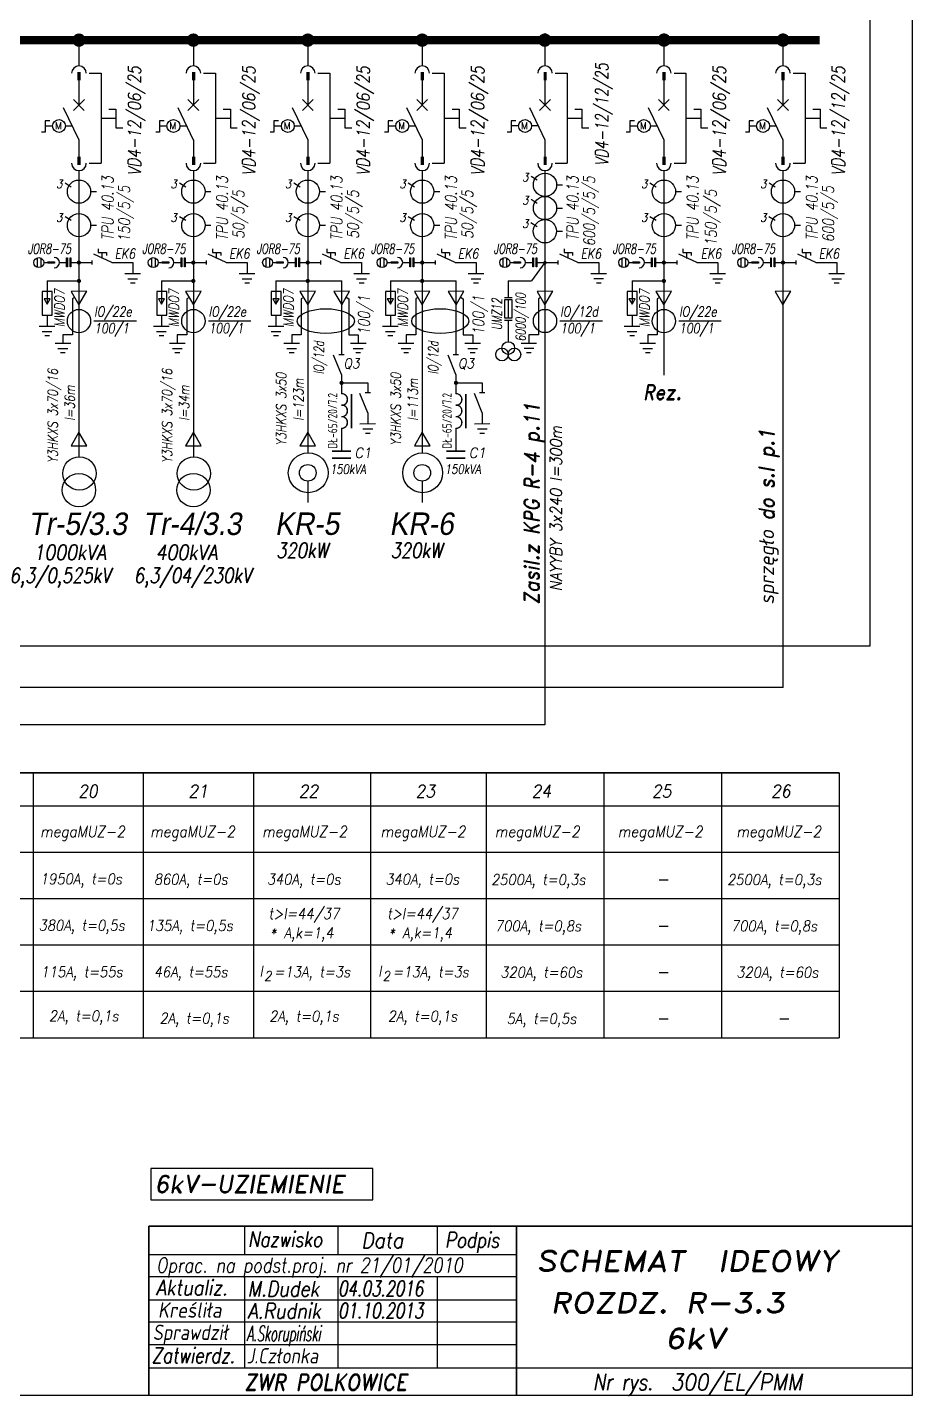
# Model space of a CAD drawing. Extents: x 0 to 420, y 0 to 295.
# Drawn here: x 300.6 to 420, y 0 to 184.6 of the extents above; entities that cross this region are included whole.
import ezdxf

# ---------------------------------------------------------------- set-up
doc = ezdxf.new("R2010")
doc.units = 0
doc.header["$MEASUREMENT"] = 0
doc.layers.get('0').update_dxf_attribs({"linetype": 'CONTINUOUS'})
doc.layers.add('LINIE', color=4, linetype='CONTINUOUS')
doc.layers.add('STYKI', color=4, linetype='CONTINUOUS')
doc.styles.add('ROMAND', font='romand', dxfattribs={"width": 0.7, "oblique": 10, "height": 3.5})
doc.styles.add('ROMANS', font='romans', dxfattribs={"width": 0.8, "oblique": 10, "height": 1.99})
doc.styles.add('styl1', font='ARIAL.TTF', dxfattribs={"oblique": 10, "height": 1.82})

msp = doc.modelspace()

# ---------------------------------------------------------------- linework, layer by layer
for p, q in [((420, 0), (420, 295)), ((304.01, 171.24), (302.99, 171.24)), ((306.65, 171.24), (305.75, 171.24)), ((319.44, 171.24), (318.42, 171.24)), ((322.08, 171.24), (321.18, 171.24)), ((334.87, 171.24), (333.85, 171.24)), ((337.52, 171.24), (336.61, 171.24)), ((350.3, 171.24), (349.28, 171.24)), ((352.95, 171.24), (352.04, 171.24)), ((366.86, 171.25), (365.84, 171.25)), ((369.5, 171.25), (368.6, 171.25)), ((382.9, 171.24), (381.88, 171.24)), ((385.54, 171.24), (384.64, 171.24)), ((398.96, 171.24), (397.94, 171.24)), ((401.6, 171.24), (400.7, 171.24)), ((0, 0), (420, 0))]:
    msp.add_line(p, q)
at = {"color": 7}
for p, q in [((414.27, 101.12), (414.27, 212.85)), ((307.57, 182.83), (307.57, 179.35)), ((323, 182.83), (323, 179.35)), ((338.43, 182.83), (338.43, 179.35)), ((353.86, 182.83), (369.24, 182.83)), ((353.86, 182.83), (353.86, 179.35)), ((370.42, 183.76), (370.42, 179.36)), ((386.45, 182.83), (386.45, 179.35)), ((402.51, 182.83), (402.51, 179.35)), ((307.57, 178.39), (307.57, 174.07)), ((308.93, 178.36), (310.55, 178.36)), ((310.55, 178.36), (310.55, 166.21)), ((323, 178.39), (323, 174.07)), ((324.36, 178.36), (325.98, 178.36)), ((325.98, 178.36), (325.98, 166.21)), ((338.43, 178.39), (338.43, 174.07)), ((339.79, 178.36), (341.41, 178.36)), ((341.41, 178.36), (341.41, 166.21)), ((353.86, 178.39), (353.86, 174.07)), ((355.22, 178.36), (356.84, 178.36)), ((356.84, 178.36), (356.84, 166.21)), ((370.42, 178.4), (370.42, 174.08)), ((371.78, 178.37), (373.4, 178.37)), ((373.4, 178.37), (373.4, 166.21)), ((386.45, 178.39), (386.45, 174.07)), ((387.82, 178.36), (389.43, 178.36)), ((389.43, 178.36), (389.43, 166.21)), ((402.51, 178.39), (402.51, 174.07)), ((403.88, 178.36), (405.49, 178.36)), ((405.49, 178.36), (405.49, 166.21)), ((308.3, 174.8), (306.83, 173.35)), ((306.84, 174.8), (308.29, 173.34)), ((311.6, 173.53), (312.56, 173.53)), ((312.56, 173.53), (312.56, 170.99)), ((323.73, 174.8), (322.27, 173.35)), ((322.27, 174.8), (323.72, 173.34)), ((327.03, 173.53), (327.99, 173.53)), ((327.99, 173.53), (327.99, 170.99)), ((339.16, 174.8), (337.7, 173.35)), ((337.7, 174.8), (339.15, 173.34)), ((342.46, 173.53), (343.42, 173.53)), ((343.42, 173.53), (343.42, 170.99)), ((354.59, 174.8), (353.13, 173.35)), ((353.13, 174.8), (354.58, 173.34)), ((357.89, 173.53), (358.85, 173.53)), ((358.85, 173.53), (358.85, 170.99)), ((371.15, 174.8), (369.68, 173.35)), ((369.69, 174.81), (371.14, 173.34)), ((374.45, 173.53), (375.41, 173.53)), ((375.41, 173.53), (375.41, 170.99)), ((387.18, 174.8), (385.72, 173.35)), ((385.73, 174.8), (387.18, 173.34)), ((390.49, 173.53), (391.45, 173.53)), ((391.45, 173.53), (391.45, 170.99)), ((403.24, 174.8), (401.78, 173.35)), ((401.79, 174.8), (403.24, 173.34)), ((406.54, 173.53), (407.51, 173.53)), ((407.51, 173.53), (407.51, 170.99)), ((303.62, 171.95), (302.99, 171.95)), ((302.99, 171.95), (302.99, 170.41)), ((310.55, 172.28), (312.56, 172.28)), ((319.05, 171.95), (318.42, 171.95)), ((318.42, 171.95), (318.42, 170.41)), ((325.98, 172.28), (327.99, 172.28)), ((334.48, 171.95), (333.85, 171.95)), ((333.85, 171.95), (333.85, 170.41)), ((341.41, 172.28), (343.42, 172.28)), ((349.91, 171.95), (349.28, 171.95)), ((349.28, 171.95), (349.28, 170.41)), ((356.84, 172.28), (358.85, 172.28)), ((366.47, 171.96), (365.84, 171.96)), ((365.84, 171.96), (365.84, 170.42)), ((373.4, 172.29), (375.41, 172.29)), ((382.51, 171.95), (381.88, 171.95)), ((381.88, 171.95), (381.88, 170.41)), ((389.43, 172.28), (391.45, 172.28)), ((398.56, 171.95), (397.94, 171.95)), ((397.94, 171.95), (397.94, 170.41)), ((405.49, 172.28), (407.51, 172.28)), ((302.99, 170.41), (302.5, 170.41)), ((312.56, 170.99), (313.49, 170.99)), ((318.42, 170.41), (317.93, 170.41)), ((327.99, 170.99), (328.92, 170.99)), ((333.85, 170.41), (333.36, 170.41)), ((343.42, 170.99), (344.35, 170.99)), ((349.28, 170.41), (348.79, 170.41)), ((358.85, 170.99), (359.78, 170.99)), ((365.84, 170.42), (365.34, 170.42)), ((375.41, 170.99), (376.33, 170.99)), ((381.88, 170.41), (381.38, 170.41)), ((391.45, 170.99), (392.37, 170.99)), ((397.94, 170.41), (397.44, 170.41)), ((407.51, 170.99), (408.43, 170.99)), ((307.57, 169.38), (307.57, 166.17)), ((323, 169.38), (323, 166.17)), ((338.43, 169.38), (338.43, 166.17)), ((353.86, 169.38), (353.86, 166.17)), ((370.42, 169.38), (370.42, 166.17)), ((386.45, 169.38), (386.45, 166.17)), ((402.51, 169.38), (402.51, 166.17)), ((308.93, 166.21), (310.55, 166.21)), ((324.36, 166.21), (325.98, 166.21)), ((339.79, 166.21), (341.41, 166.21)), ((355.22, 166.21), (356.84, 166.21)), ((371.78, 166.21), (373.4, 166.21)), ((387.82, 166.21), (389.43, 166.21)), ((403.88, 166.21), (405.49, 166.21)), ((307.57, 165.22), (307.57, 127.16)), ((323, 165.22), (323, 127.16)), ((338.43, 165.22), (338.43, 127.16)), ((353.86, 165.22), (353.86, 127.16)), ((369.38, 163.94), (368.54, 164.44)), ((370.42, 165.23), (370.42, 90.46)), ((386.45, 165.22), (386.45, 137.61)), ((402.51, 165.22), (402.51, 95.51)), ((306.53, 163.01), (305.69, 163.52)), ((321.96, 163.01), (321.12, 163.52)), ((337.39, 163.01), (336.55, 163.52)), ((352.82, 163.01), (351.98, 163.52)), ((372.02, 163.31), (372.79, 163.31)), ((385.42, 163.01), (384.58, 163.52)), ((401.48, 163.01), (400.64, 163.52)), ((309.17, 162.39), (309.94, 162.39)), ((324.6, 162.39), (325.37, 162.39)), ((340.04, 162.39), (340.8, 162.39)), ((355.47, 162.39), (356.23, 162.39)), ((369.38, 160.8), (368.54, 161.31)), ((388.06, 162.39), (388.83, 162.39)), ((404.12, 162.39), (404.89, 162.39)), ((306.53, 158.48), (305.69, 158.99)), ((321.96, 158.48), (321.12, 158.99)), ((337.39, 158.48), (336.55, 158.99)), ((352.82, 158.48), (351.98, 158.99)), ((372.02, 160.18), (372.79, 160.18)), ((385.41, 158.48), (384.57, 158.99)), ((401.47, 158.48), (400.63, 158.99)), ((309.17, 157.86), (309.94, 157.86)), ((324.6, 157.86), (325.37, 157.86)), ((340.03, 157.86), (340.8, 157.86)), ((355.46, 157.86), (356.23, 157.86)), ((369.37, 157.66), (368.53, 158.17)), ((372.01, 157.04), (372.78, 157.04)), ((388.06, 157.86), (388.83, 157.86)), ((404.12, 157.86), (404.88, 157.86)), ((301.91, 153.44), (301.91, 152.2)), ((302.42, 153.44), (302.42, 152.2)), ((311.99, 152.82), (309.57, 153.97)), ((310.14, 154.67), (310.14, 154.17)), ((310.14, 154.17), (311.26, 154.17)), ((310.69, 153.39), (310.69, 154.15)), ((311.26, 154.17), (311.26, 153.77)), ((317.34, 153.44), (317.34, 152.2)), ((317.84, 153.44), (317.84, 152.2)), ((327.42, 152.82), (325, 153.97)), ((325.57, 154.67), (325.57, 154.17)), ((325.57, 154.17), (326.69, 154.17)), ((326.12, 153.39), (326.12, 154.15)), ((326.69, 154.17), (326.69, 153.77)), ((332.76, 153.44), (332.76, 152.2)), ((333.27, 153.44), (333.27, 152.2)), ((342.86, 152.82), (340.43, 153.97)), ((341.01, 154.67), (341.01, 154.17)), ((341.01, 154.17), (342.12, 154.17)), ((341.55, 153.39), (341.55, 154.15)), ((342.12, 154.17), (342.12, 153.77)), ((348.19, 153.44), (348.19, 152.2)), ((348.7, 153.44), (348.7, 152.2)), ((358.29, 152.82), (355.86, 153.97)), ((356.44, 154.67), (356.44, 154.17)), ((356.44, 154.17), (357.55, 154.17)), ((356.98, 153.39), (356.98, 154.15)), ((357.55, 154.17), (357.55, 153.77)), ((364.75, 153.44), (364.75, 152.2)), ((365.25, 153.44), (365.25, 152.2)), ((368.76, 153.47), (368.85, 153.47)), ((368.76, 152.25), (368.76, 153.47)), ((368.85, 153.47), (368.85, 152.25)), ((369.22, 153.47), (369.3, 153.47)), ((369.22, 152.25), (369.22, 153.47)), ((369.3, 153.47), (369.3, 152.25)), ((374.84, 152.82), (372.42, 153.97)), ((372.99, 154.67), (372.99, 154.17)), ((372.99, 154.17), (374.11, 154.17)), ((373.54, 153.39), (373.54, 154.16)), ((374.11, 154.17), (374.11, 153.77)), ((380.79, 153.44), (380.79, 152.2)), ((381.29, 153.44), (381.29, 152.2)), ((390.88, 152.82), (388.46, 153.97)), ((389.03, 154.67), (389.03, 154.17)), ((389.03, 154.17), (390.15, 154.17)), ((389.57, 153.39), (389.57, 154.15)), ((390.15, 154.17), (390.15, 153.77)), ((396.85, 153.44), (396.85, 152.2)), ((397.35, 153.44), (397.35, 152.2)), ((406.94, 152.82), (404.52, 153.97)), ((405.09, 154.67), (405.09, 154.17)), ((405.09, 154.17), (406.21, 154.17)), ((405.63, 153.39), (405.63, 154.15)), ((406.21, 154.17), (406.21, 153.77)), ((302.82, 152.82), (304.27, 152.82)), ((302.82, 152.82), (303.6, 152.82)), ((304.94, 152.82), (306, 152.82)), ((306.37, 152.82), (309.3, 152.82)), ((309.3, 153.08), (309.3, 152.57)), ((311.99, 152.82), (314.82, 152.82)), ((314.82, 152.82), (314.82, 151.33)), ((318.25, 152.82), (319.7, 152.82)), ((318.25, 152.82), (319.03, 152.82)), ((320.37, 152.82), (321.43, 152.82)), ((321.8, 152.82), (324.73, 152.82)), ((324.73, 153.08), (324.73, 152.57)), ((327.42, 152.82), (330.26, 152.82)), ((330.26, 152.82), (330.26, 151.33)), ((333.68, 152.82), (335.13, 152.82)), ((333.68, 152.82), (334.46, 152.82)), ((335.8, 152.82), (336.86, 152.82)), ((337.23, 152.82), (340.16, 152.82)), ((340.16, 153.08), (340.16, 152.57)), ((342.86, 152.82), (345.69, 152.82)), ((345.69, 152.82), (345.69, 151.33)), ((349.11, 152.82), (350.56, 152.82)), ((349.11, 152.82), (349.89, 152.82)), ((351.23, 152.82), (352.29, 152.82)), ((352.66, 152.82), (355.59, 152.82)), ((355.59, 153.08), (355.59, 152.57)), ((358.29, 152.82), (361.12, 152.82)), ((361.12, 152.82), (361.12, 151.33)), ((365.67, 152.82), (367.12, 152.82)), ((365.67, 152.82), (366.45, 152.82)), ((366.22, 152.73), (366.22, 152.92)), ((366.22, 152.92), (367.12, 152.92)), ((367.12, 152.73), (366.22, 152.73)), ((367.12, 152.92), (367.12, 152.73)), ((367.79, 152.82), (368.85, 152.82)), ((370.42, 152.82), (368.62, 150.34)), ((368.85, 152.25), (368.76, 152.25)), ((369.22, 152.82), (372.15, 152.82)), ((369.3, 152.25), (369.22, 152.25)), ((372.15, 153.09), (372.15, 152.57)), ((374.84, 152.82), (377.67, 152.82)), ((377.67, 152.82), (377.67, 151.34)), ((381.71, 152.82), (383.15, 152.82)), ((381.71, 152.82), (382.49, 152.82)), ((383.83, 152.82), (384.88, 152.82)), ((385.25, 152.82), (388.18, 152.82)), ((388.18, 153.08), (388.18, 152.57)), ((390.88, 152.82), (393.71, 152.82)), ((393.71, 152.82), (393.71, 151.33)), ((397.77, 152.82), (399.21, 152.82)), ((397.77, 152.82), (398.55, 152.82)), ((399.88, 152.82), (400.94, 152.82)), ((401.31, 152.82), (404.24, 152.82)), ((404.24, 153.08), (404.24, 152.57)), ((406.94, 152.82), (409.77, 152.82)), ((409.77, 152.82), (409.77, 151.33)), ((303.28, 150.34), (307.57, 150.34)), ((303.28, 150.34), (303.28, 147.2)), ((313.76, 151.33), (315.87, 151.34)), ((314.16, 150.64), (315.47, 150.64)), ((314.5, 150.07), (315.14, 150.07)), ((318.71, 150.34), (323, 150.34)), ((318.71, 150.34), (318.71, 147.2)), ((329.19, 151.33), (331.3, 151.34)), ((329.59, 150.64), (330.9, 150.64)), ((329.93, 150.07), (330.58, 150.07)), ((334.14, 150.34), (343.01, 150.34)), ((334.14, 150.34), (334.14, 147.2)), ((342.98, 150.34), (342.98, 140.42)), ((344.62, 151.33), (346.73, 151.34)), ((345.02, 150.64), (346.33, 150.64)), ((345.36, 150.07), (346.01, 150.07)), ((349.57, 150.34), (358.44, 150.34)), ((349.57, 150.34), (349.57, 147.2)), ((358.41, 150.34), (358.41, 140.42)), ((360.05, 151.33), (362.16, 151.34)), ((360.45, 150.64), (361.77, 150.64)), ((360.79, 150.07), (361.44, 150.07)), ((365.47, 150.34), (368.62, 150.34)), ((365.47, 150.34), (365.47, 148.1)), ((376.61, 151.33), (378.72, 151.34)), ((377.01, 150.65), (378.32, 150.65)), ((377.35, 150.07), (377.99, 150.07)), ((382.16, 150.34), (386.45, 150.34)), ((382.16, 150.34), (382.16, 147.2)), ((392.65, 151.33), (394.76, 151.34)), ((393.05, 150.64), (394.36, 150.64)), ((393.38, 150.07), (394.03, 150.07)), ((408.71, 151.33), (410.82, 151.34)), ((409.11, 150.64), (410.42, 150.64)), ((409.44, 150.07), (410.09, 150.07)), ((306.98, 148.12), (306.69, 147.94)), ((306.69, 147.94), (306.69, 143.05)), ((322.41, 148.12), (322.12, 147.94)), ((322.12, 147.94), (322.12, 143.05)), ((337.84, 148.12), (337.55, 147.94)), ((337.55, 147.94), (337.55, 143.05)), ((343.6, 148.16), (343.95, 147.94)), ((343.95, 147.94), (343.95, 143.05)), ((353.27, 148.12), (352.98, 147.94)), ((352.98, 147.94), (352.98, 143.05)), ((359.03, 148.16), (359.38, 147.94)), ((359.38, 147.94), (359.38, 143.05)), ((364.95, 148.1), (365.99, 148.1)), ((365.99, 147.78), (364.98, 147.78)), ((364.98, 147.78), (364.98, 145.38)), ((365.47, 147.78), (365.47, 145.38)), ((365.99, 145.38), (365.99, 147.78)), ((371.47, 148.95), (369.36, 148.94)), ((369.36, 148.94), (370.42, 147.12)), ((369.83, 148.13), (369.53, 147.95)), ((369.53, 147.95), (369.53, 143.05)), ((370.42, 147.12), (371.47, 148.95)), ((385.87, 148.12), (385.57, 147.94)), ((385.57, 147.94), (385.57, 143.05)), ((302.21, 144.22), (304.32, 144.23)), ((303.28, 145.74), (303.28, 144.22)), ((309.59, 144.95), (315.32, 144.95)), ((317.64, 144.22), (319.75, 144.23)), ((318.71, 145.74), (318.71, 144.22)), ((325.02, 144.95), (330.75, 144.95)), ((333.07, 144.22), (335.18, 144.23)), ((334.14, 145.74), (334.14, 144.22)), ((348.51, 144.22), (350.61, 144.23)), ((349.57, 145.74), (349.57, 144.22)), ((364.95, 145.03), (365.99, 145.03)), ((364.98, 145.38), (365.99, 145.38)), ((365.47, 144.96), (365.47, 142.15)), ((372.44, 144.95), (378.16, 144.95)), ((381.1, 144.22), (383.21, 144.23)), ((382.16, 145.74), (382.16, 144.22)), ((388.48, 144.95), (394.2, 144.95)), ((302.61, 143.53), (303.92, 143.53)), ((302.95, 142.96), (303.6, 142.96)), ((306.69, 143.05), (305.4, 143.05)), ((305.4, 143.05), (305.4, 141.94)), ((318.04, 143.53), (319.35, 143.53)), ((318.38, 142.96), (319.03, 142.96)), ((322.12, 143.05), (320.83, 143.05)), ((320.83, 143.05), (320.83, 141.94)), ((333.47, 143.53), (334.79, 143.53)), ((333.81, 142.96), (334.46, 142.96)), ((337.55, 143.05), (336.26, 143.05)), ((336.26, 143.05), (336.26, 141.94)), ((343.95, 143.05), (345.24, 143.05)), ((345.24, 143.05), (345.24, 141.94)), ((348.91, 143.53), (350.22, 143.53)), ((349.24, 142.96), (349.89, 142.96)), ((352.98, 143.05), (351.69, 143.05)), ((351.69, 143.05), (351.69, 141.94)), ((359.38, 143.05), (360.67, 143.05)), ((360.67, 143.05), (360.67, 141.94)), ((369.53, 143.05), (368.25, 143.05)), ((368.25, 143.05), (368.25, 141.95)), ((381.5, 143.53), (382.81, 143.53)), ((381.84, 142.96), (382.48, 142.96)), ((385.57, 143.05), (384.29, 143.05)), ((384.29, 143.05), (384.29, 141.94)), ((304.34, 141.94), (306.45, 141.95)), ((304.74, 141.25), (306.05, 141.25)), ((305.07, 140.68), (305.72, 140.68)), ((319.77, 141.94), (321.88, 141.95)), ((320.17, 141.25), (321.48, 141.25)), ((320.5, 140.68), (321.15, 140.68)), ((335.2, 141.94), (337.31, 141.95)), ((335.6, 141.25), (336.91, 141.25)), ((335.93, 140.68), (336.58, 140.68)), ((342.98, 137.72), (341.91, 140.31)), ((342.6, 140.42), (343.33, 140.42)), ((344.17, 141.94), (346.28, 141.95)), ((344.57, 141.25), (345.88, 141.25)), ((344.91, 140.68), (345.56, 140.68)), ((350.63, 141.94), (352.74, 141.95)), ((351.03, 141.25), (352.34, 141.25)), ((351.36, 140.68), (352.01, 140.68)), ((358.41, 137.72), (357.34, 140.31)), ((358.03, 140.42), (358.76, 140.42)), ((359.6, 141.94), (361.71, 141.95)), ((360, 141.25), (361.32, 141.25)), ((360.34, 140.68), (360.99, 140.68)), ((367.19, 141.94), (369.29, 141.95)), ((367.59, 141.26), (368.9, 141.26)), ((367.92, 140.68), (368.57, 140.68)), ((383.22, 141.94), (385.33, 141.95)), ((383.62, 141.25), (384.94, 141.25)), ((383.96, 140.68), (384.61, 140.68)), ((342.95, 136.6), (346.53, 136.6)), ((342.98, 137.72), (342.98, 135.13)), ((346.53, 136.6), (346.53, 135.27)), ((358.38, 136.6), (361.96, 136.6)), ((358.41, 137.72), (358.41, 135.13)), ((361.96, 136.6), (361.96, 135.27)), ((344.29, 135.08), (344.29, 130.47)), ((344.32, 135.08), (344.32, 130.47)), ((346.53, 132.57), (345.45, 135.16)), ((346.15, 135.27), (346.88, 135.27)), ((359.72, 135.08), (359.72, 130.47)), ((359.75, 135.08), (359.75, 130.47)), ((361.96, 132.57), (360.89, 135.16)), ((361.58, 135.27), (362.31, 135.27)), ((345.47, 131.08), (347.57, 131.09)), ((346.53, 132.57), (346.53, 131.08)), ((360.9, 131.08), (363, 131.09)), ((361.96, 132.57), (361.96, 131.08)), ((342.98, 130.47), (342.98, 127.36)), ((345.87, 130.39), (347.18, 130.39)), ((346.2, 129.82), (346.85, 129.82)), ((358.41, 130.47), (358.41, 127.36)), ((361.3, 130.39), (362.61, 130.39)), ((361.63, 129.82), (362.28, 129.82)), ((307.57, 127.16), (307.57, 126.63)), ((323, 127.16), (323, 126.63)), ((338.43, 123.33), (338.43, 120.47)), ((353.86, 123.33), (353.86, 120.47)), ((186.15, 101.12), (414.27, 101.12)), ((402.52, 95.51), (23.14, 95.51)), ((370.42, 90.46), (6.32, 90.46)), ((347.2, 30.6), (317.26, 30.6)), ((317.26, 30.6), (317.26, 26.39)), ((347.2, 26.39), (347.2, 30.6)), ((317.26, 26.39), (347.2, 26.39)), ((342.48, 22.81), (342.48, 19)), ((355.89, 22.81), (355.89, 19)), ((316.99, 16.01), (366.58, 16.01)), ((342.48, 16.01), (342.48, 3.72)), ((355.89, 16.01), (355.89, 3.72)), ((316.99, 12.9), (366.58, 12.9)), ((316.99, 9.91), (366.58, 9.91)), ((316.99, 6.86), (366.58, 6.86))]:
    msp.add_line(p, q, dxfattribs=at)
at = {"color": 7, "lineweight": 35}
for p, q in [((341.72, 127.36), (344.24, 127.36)), ((341.72, 126.45), (344.24, 126.45)), ((357.15, 127.36), (359.67, 127.36)), ((357.15, 126.45), (359.67, 126.45)), ((1.87, 83.97), (410.11, 83.97)), ((316.99, 22.81), (316.99, 0.07)), ((316.99, 22.81), (420, 22.81))]:
    msp.add_line(p, q, dxfattribs=at)
at = {"color": 7, "linetype": 'Continuous'}
for p, q in [((301.38, 83.97), (301.38, 48.21)), ((316.24, 83.97), (316.24, 48.21)), ((331.11, 83.97), (331.11, 48.21)), ((346.88, 83.97), (346.88, 48.21)), ((362.47, 83.97), (362.47, 48.21)), ((378.35, 83.97), (378.35, 48.21)), ((394.23, 83.97), (394.23, 48.21)), ((410.11, 83.97), (410.11, 48.21)), ((1.87, 79.53), (410.11, 79.53)), ((1.87, 73.28), (410.11, 73.28)), ((1.87, 67.03), (410.11, 67.03)), ((1.87, 60.78), (410.11, 60.78)), ((1.87, 54.53), (410.11, 54.53)), ((1.87, 48.21), (410.11, 48.21))]:
    msp.add_line(p, q, dxfattribs=at)
at = {"color": 7, "lineweight": 30}
msp.add_line((316.99, 19), (366.58, 19), dxfattribs=at)
at = {"color": 7, "const_width": 1.12}
msp.add_lwpolyline([(276.08, 182.83), (407.46, 182.83)], dxfattribs=at)
at = {"color": 7}
for points, const_width in [([(307.11, 182.83, 1), (308.03, 182.83, 1)], 0.876), ([(322.54, 182.83, 1), (323.46, 182.83, 1)], 0.876), ([(337.97, 182.83, 1), (338.89, 182.83, 1)], 0.876), ([(353.4, 182.83, 1), (354.32, 182.83, 1)], 0.876), ([(369.93, 182.83, 1), (370.85, 182.83, 1)], 0.876), ([(369.93, 182.83, 1), (370.85, 182.83, 1)], 0.876), ([(386.01, 182.84, 1), (386.93, 182.84, 1)], 0.876), ([(402.06, 182.84, 1), (402.98, 182.84, 1)], 0.876), ([(307.42, 152.82, 1), (307.71, 152.82, 1)], 0.278), ([(322.85, 152.82, 1), (323.14, 152.82, 1)], 0.278), ([(338.28, 152.82, 1), (338.57, 152.82, 1)], 0.278), ([(353.71, 152.82, 1), (354, 152.82, 1)], 0.278), ([(386.31, 152.82, 1), (386.6, 152.82, 1)], 0.278), ([(402.37, 152.82, 1), (402.66, 152.82, 1)], 0.278), ([(307.42, 150.34, 1), (307.71, 150.34, 1)], 0.278), ([(322.85, 150.34, 1), (323.14, 150.34, 1)], 0.278), ([(338.28, 150.34, 1), (338.57, 150.34, 1)], 0.278), ([(353.71, 150.34, 1), (354, 150.34, 1)], 0.278), ([(386.31, 150.34, 1), (386.6, 150.34, 1)], 0.278), ([(342.84, 136.59, 1), (343.13, 136.59, 1)], 0.278), ([(358.27, 136.59, 1), (358.56, 136.59, 1)], 0.278)]:
    msp.add_lwpolyline(points, format="xyb", close=True, dxfattribs=dict(at, const_width=const_width))
at = {"lineweight": 35, "const_width": 0.441}
for points in [[(307.59, 177.41), (307.59, 178.52)], [(323.02, 177.41), (323.02, 178.52)], [(338.44, 177.41), (338.44, 178.52)], [(353.87, 177.41), (353.87, 178.52)], [(370.44, 177.41), (370.44, 178.53)], [(386.47, 177.41), (386.47, 178.52)], [(402.53, 177.41), (402.53, 178.52)], [(307.59, 165.97), (307.59, 167.09)], [(323.02, 165.97), (323.02, 167.09)], [(338.44, 165.97), (338.44, 167.09)], [(353.87, 165.97), (353.87, 167.09)], [(370.44, 165.98), (370.44, 167.09)], [(386.47, 165.97), (386.47, 167.09)], [(402.53, 165.97), (402.53, 167.09)]]:
    msp.add_lwpolyline(points, dxfattribs=at)
at = {"color": 7}
for points in [[(305.91, 153.46), (306, 153.46), (306, 152.25), (305.91, 152.25)], [(306.37, 153.46), (306.45, 153.46), (306.45, 152.25), (306.37, 152.25)], [(321.34, 153.46), (321.43, 153.46), (321.43, 152.25), (321.34, 152.25)], [(321.8, 153.46), (321.88, 153.46), (321.88, 152.25), (321.8, 152.25)], [(336.77, 153.46), (336.86, 153.46), (336.86, 152.25), (336.77, 152.25)], [(337.23, 153.46), (337.32, 153.46), (337.32, 152.25), (337.23, 152.25)], [(352.2, 153.46), (352.29, 153.46), (352.29, 152.25), (352.2, 152.25)], [(352.66, 153.46), (352.75, 153.46), (352.75, 152.25), (352.66, 152.25)], [(384.8, 153.46), (384.88, 153.46), (384.88, 152.25), (384.8, 152.25)], [(385.25, 153.46), (385.34, 153.46), (385.34, 152.25), (385.25, 152.25)], [(400.86, 153.46), (400.94, 153.46), (400.94, 152.25), (400.86, 152.25)], [(401.31, 153.46), (401.4, 153.46), (401.4, 152.25), (401.31, 152.25)], [(303.37, 152.72), (303.37, 152.91), (304.27, 152.91), (304.27, 152.72)], [(318.8, 152.72), (318.8, 152.91), (319.7, 152.91), (319.7, 152.72)], [(334.23, 152.72), (334.23, 152.91), (335.13, 152.91), (335.13, 152.72)], [(349.66, 152.72), (349.66, 152.91), (350.56, 152.91), (350.56, 152.72)], [(382.26, 152.72), (382.26, 152.91), (383.15, 152.91), (383.15, 152.72)], [(398.31, 152.72), (398.31, 152.91), (399.21, 152.91), (399.21, 152.72)], [(303.97, 148.93), (302.62, 148.93), (302.62, 145.74), (303.97, 145.74)], [(302.86, 147.92), (303.28, 147.2), (303.69, 147.92)], [(306.51, 148.94), (307.57, 147.12), (308.62, 148.95)], [(319.4, 148.93), (318.06, 148.93), (318.06, 145.74), (319.4, 145.74)], [(318.29, 147.92), (318.71, 147.2), (319.12, 147.92)], [(321.94, 148.94), (323, 147.12), (324.05, 148.95)], [(334.83, 148.93), (333.49, 148.93), (333.49, 145.74), (334.83, 145.74)], [(333.72, 147.92), (334.14, 147.2), (334.55, 147.92)], [(337.37, 148.94), (338.43, 147.12), (339.48, 148.95)], [(341.94, 148.94), (343, 147.12), (344.05, 148.95)], [(350.26, 148.93), (348.92, 148.93), (348.92, 145.74), (350.26, 145.74)], [(349.15, 147.92), (349.57, 147.2), (349.98, 147.92)], [(352.8, 148.94), (353.86, 147.12), (354.91, 148.95)], [(357.37, 148.94), (358.43, 147.12), (359.48, 148.95)], [(382.86, 148.93), (381.51, 148.93), (381.51, 145.74), (382.86, 145.74)], [(381.74, 147.92), (382.16, 147.2), (382.58, 147.92)], [(385.39, 148.94), (386.46, 147.12), (387.5, 148.95)], [(401.45, 148.94), (402.51, 147.12), (403.56, 148.95)], [(306.51, 128.1), (308.62, 128.1), (307.57, 129.94)], [(321.94, 128.1), (324.05, 128.1), (323, 129.94)], [(337.37, 128.1), (339.48, 128.1), (338.43, 129.94)], [(352.8, 128.1), (354.92, 128.1), (353.86, 129.94)]]:
    msp.add_lwpolyline(points, close=True, dxfattribs=at)
for centre, radius in [((304.88, 171.24), 0.871), ((320.31, 171.24), 0.871), ((335.74, 171.24), 0.871), ((351.17, 171.24), 0.871), ((367.73, 171.25), 0.871), ((383.77, 171.24), 0.871), ((399.83, 171.24), 0.871), ((302.15, 152.82), 0.667), ((317.58, 152.82), 0.667), ((333.01, 152.82), 0.667), ((348.45, 152.82), 0.667), ((365, 152.82), 0.667), ((381.04, 152.82), 0.667), ((397.1, 152.82), 0.667)]:
    msp.add_circle(centre, radius)
for centre, radius in [((370.42, 163.31), 1.57), ((307.57, 162.39), 1.57), ((323, 162.39), 1.57), ((338.43, 162.39), 1.57), ((353.86, 162.39), 1.57), ((386.46, 162.39), 1.57), ((402.52, 162.39), 1.57), ((370.42, 160.18), 1.57), ((307.57, 157.86), 1.57), ((323, 157.86), 1.57), ((338.43, 157.86), 1.57), ((353.86, 157.86), 1.57), ((386.45, 157.86), 1.57), ((402.51, 157.86), 1.57), ((370.41, 157.04), 1.57), ((307.57, 144.93), 1.57), ((323, 144.93), 1.57), ((370.42, 144.94), 1.57), ((386.45, 144.93), 1.57), ((365.47, 141.29), 0.857), ((364.64, 140.42), 0.857), ((366.29, 140.42), 0.857), ((307.63, 124.38), 2.25), ((323.06, 124.38), 2.25), ((338.49, 124.46), 2.69), ((338.43, 124.45), 1.12), ((353.92, 124.46), 2.69), ((353.86, 124.45), 1.12), ((307.57, 122.13), 2.25), ((323, 122.13), 2.25)]:
    msp.add_circle(centre, radius, dxfattribs=at)
for centre, radius, start, end in [((307.57, 178.36), 0.986, 0, 180), ((323, 178.36), 0.986, 0, 180), ((338.43, 178.36), 0.986, 0, 180), ((353.86, 178.36), 0.986, 0, 180), ((370.42, 178.37), 0.986, 0, 180), ((386.45, 178.36), 0.986, 0, 180), ((402.51, 178.36), 0.986, 0, 180), ((307.57, 166.21), 0.986, 180, 0), ((323, 166.21), 0.986, 180, 0), ((338.43, 166.21), 0.986, 180, 0), ((353.86, 166.21), 0.986, 180, 0), ((370.42, 166.21), 0.986, 180, 0), ((386.45, 166.21), 0.986, 180, 0), ((402.51, 166.21), 0.986, 180, 0), ((304.24, 152.82), 0.698, 270, 90), ((319.67, 152.82), 0.698, 270, 90), ((335.1, 152.82), 0.698, 270, 90), ((350.53, 152.82), 0.698, 270, 90), ((367.09, 152.82), 0.698, 270, 90), ((383.13, 152.82), 0.698, 270, 90), ((399.19, 152.82), 0.698, 270, 90), ((370.42, 152.82), 0.146, 0, 180), ((370.42, 152.82), 0.146, 180, 0), ((343.02, 134.35), 0.779, 266.8812, 93.1188), ((343.02, 134.35), 0.763, 266.8145, 93.1855), ((358.45, 134.35), 0.779, 266.8812, 93.1188), ((358.45, 134.35), 0.763, 266.8145, 93.1855), ((343.02, 132.81), 0.779, 266.8812, 93.1188), ((343.02, 132.81), 0.763, 266.8145, 93.1855), ((358.45, 132.81), 0.779, 266.8812, 93.1188), ((358.45, 132.81), 0.763, 266.8145, 93.1855), ((343.02, 131.25), 0.779, 266.8812, 93.1188), ((343.02, 131.25), 0.763, 266.8145, 93.1855), ((358.45, 131.25), 0.779, 266.8812, 93.1188), ((358.45, 131.25), 0.763, 266.8145, 93.1855)]:
    msp.add_arc(centre, radius, start, end, dxfattribs=at)
for centre in [(340.86, 144.92), (356.29, 144.92)]:
    msp.add_ellipse(centre, major_axis=(-3.85, 0), ratio=0.435484, dxfattribs=at)
at = {"layer": 'LINIE', "color": 7, "lineweight": 30}
for p, q in [((329.91, 22.81), (329.91, 19)), ((329.91, 16.01), (329.91, 3.72)), ((316.99, 3.72), (420, 3.72))]:
    msp.add_line(p, q, dxfattribs=at)
at = {"layer": 'LINIE', "color": 7, "lineweight": 35}
msp.add_line((366.58, 22.81), (366.58, 0.05), dxfattribs=at)
at = {"layer": 'STYKI', "color": 7}
for p, q in [((305.46, 173.72), (307.56, 169.38)), ((320.89, 173.72), (322.99, 169.38)), ((336.32, 173.72), (338.42, 169.38)), ((351.75, 173.72), (353.86, 169.38)), ((368.31, 173.72), (370.41, 169.38)), ((384.34, 173.72), (386.45, 169.38)), ((400.4, 173.72), (402.51, 169.38))]:
    msp.add_line(p, q, dxfattribs=at)

# ---------------------------------------------------------------- texts
at = {"color": 7, "oblique": 10}
for s, height, style, width, p in [('VD4-12/06/25', 1.728, 'ROMANS', 0.8, (315.91, 164.55)), ('VD4-12/06/25', 1.728, 'ROMANS', 0.8, (331.34, 164.55)), ('VD4-12/06/25', 1.728, 'ROMANS', 0.8, (346.77, 164.55)), ('VD4-12/06/25', 1.728, 'ROMANS', 0.8, (362.2, 164.55)), ('VD4-12/12/25', 1.728, 'ROMANS', 0.75, (378.94, 165.87)), ('VD4-12/06/25', 1.728, 'ROMANS', 0.8, (394.79, 164.55)), ('VD4-12/12/25', 1.728, 'ROMANS', 0.8, (410.85, 164.55)), ('TPU 40.13', 1.536, 'ROMANS', 0.8, (312.21, 155.79)), ('TPU 40.13', 1.536, 'ROMANS', 0.8, (327.64, 155.79)), ('TPU 40.13', 1.536, 'ROMANS', 0.8, (343.08, 155.79)), ('TPU 40.13', 1.536, 'ROMANS', 0.8, (358.51, 155.79)), ('TPU 40.13', 1.536, 'ROMANS', 0.8, (374.92, 155.79)), ('600/5/5/5', 1.536, 'ROMANS', 0.77, (377.15, 155.01)), ('TPU 40.13', 1.536, 'ROMANS', 0.8, (391.1, 155.79)), ('TPU 40.13', 1.536, 'ROMANS', 0.8, (407.16, 155.79)), ('150/5/5', 1.536, 'ROMANS', 0.8, (314.44, 155.59)), ('50/5/5', 1.536, 'ROMANS', 0.8, (329.87, 156.02)), ('50/5/5', 1.536, 'ROMANS', 0.8, (345.3, 156.02)), ('50/5/5', 1.536, 'ROMANS', 0.8, (360.73, 156.02)), ('150/5/5', 1.536, 'ROMANS', 0.8, (393.57, 155.06)), ('600/5/5', 1.536, 'ROMANS', 0.8, (409.39, 155.54)), ('MWDO7', 1.344, 'ROMANS', 0.8, (305.62, 144.11)), ('MWDO7', 1.344, 'ROMANS', 0.8, (321.05, 144.11)), ('MWDO7', 1.344, 'ROMANS', 0.8, (336.48, 144.11)), ('100/1', 1.536, 'ROMANS', 0.8, (346.78, 143.03)), ('MWDO7', 1.344, 'ROMANS', 0.8, (351.91, 144.11)), ('100/1', 1.536, 'ROMANS', 0.8, (362.21, 143.03)), ('UMZ12', 1.344, 'ROMANS', 0.7, (364.6, 143.7)), ('6000/100', 1.344, 'ROMANS', 0.7, (367.81, 142.16)), ('MWDO7', 1.344, 'ROMANS', 0.8, (384.5, 144.11)), ('IO/12d', 1.344, 'ROMANS', 0.7, (340.59, 137.73)), ('IO/12d', 1.344, 'ROMANS', 0.7, (356.02, 137.73)), ('Y3HKXS 3x70/16', 1.3472, 'ROMANS', 0.8, (304.7, 125.74)), ('Y3HKXS 3x70/16', 1.3472, 'ROMANS', 0.8, (320.13, 125.74)), ('Y3HKXS 3x50', 1.3472, 'ROMANS', 0.8, (335.53, 128.08)), ('l=123m', 1.347, 'ROMANS', 0.8, (337.84, 131.45)), ('Y3HKXS 3x50', 1.3472, 'ROMANS', 0.8, (350.97, 128.08)), ('l=113m', 1.347, 'ROMANS', 0.8, (353.27, 131.45)), ('l=36m', 1.347, 'ROMANS', 0.8, (307, 131.45)), ('l=34m', 1.347, 'ROMANS', 0.8, (322.43, 131.45)), ('Zasil.z KPG R-4 p.11', 2.0208, 'ROMAND', 0.9, (369.63, 106.69)), ('NAYYBY 3x240 l=300m', 1.5717, 'ROMANS', 0.9, (372.69, 108.49)), ('sprzęgło do s.I p.1', 2.0208, 'ROMAND', 0.9, (401.32, 106.69))]:
    msp.add_text(s, height=height, rotation=90, dxfattribs=dict(at, style=style, width=width)).set_placement(p)
at = {"color": 7, "style": 'ROMANS', "width": 0.95}
for p in [(304.34, 170.83), (319.77, 170.83), (335.2, 170.83), (350.63, 170.83), (367.18, 170.83), (383.22, 170.83), (399.28, 170.83)]:
    msp.add_text('M', height=0.95, dxfattribs=at).set_placement(p)
at = {"color": 7}
for s, height, style, oblique, width, p in [('3', 1.12, 'ROMANS', 15, 0.85, (367.34, 163.77)), ('3', 1.12, 'ROMANS', 15, 0.85, (304.49, 162.85)), ('3', 1.12, 'ROMANS', 15, 0.85, (319.92, 162.85)), ('3', 1.12, 'ROMANS', 15, 0.85, (335.35, 162.85)), ('3', 1.12, 'ROMANS', 15, 0.85, (350.78, 162.85)), ('3', 1.12, 'ROMANS', 15, 0.85, (383.38, 162.85)), ('3', 1.12, 'ROMANS', 15, 0.85, (399.44, 162.85)), ('3', 1.12, 'ROMANS', 15, 0.85, (367.34, 160.64)), ('3', 1.12, 'ROMANS', 15, 0.85, (304.49, 158.32)), ('3', 1.12, 'ROMANS', 15, 0.85, (319.92, 158.32)), ('3', 1.12, 'ROMANS', 15, 0.85, (335.35, 158.32)), ('3', 1.12, 'ROMANS', 15, 0.85, (350.78, 158.32)), ('3', 1.12, 'ROMANS', 15, 0.85, (383.37, 158.32)), ('3', 1.12, 'ROMANS', 15, 0.85, (399.43, 158.32)), ('3', 1.12, 'ROMANS', 15, 0.85, (367.33, 157.5)), ('JOR8-75', 1.344, 'ROMANS', 10, 0.7, (300.65, 154.01)), ('JOR8-75', 1.344, 'ROMANS', 10, 0.7, (316.08, 154.01)), ('JOR8-75', 1.344, 'ROMANS', 10, 0.7, (331.51, 154.01)), ('JOR8-75', 1.344, 'ROMANS', 10, 0.7, (346.94, 154.01)), ('JOR8-75', 1.344, 'ROMANS', 10, 0.7, (363.49, 154.01)), ('JOR8-75', 1.344, 'ROMANS', 10, 0.7, (379.53, 154.01)), ('JOR8-75', 1.344, 'ROMANS', 10, 0.7, (395.59, 154.01)), ('EK6', 1.344, 'ROMANS', 10, 0.8, (312.38, 153.36)), ('EK6', 1.344, 'ROMANS', 10, 0.8, (327.82, 153.36)), ('EK6', 1.344, 'ROMANS', 10, 0.8, (343.25, 153.36)), ('EK6', 1.344, 'ROMANS', 10, 0.8, (358.68, 153.36)), ('EK6', 1.344, 'ROMANS', 10, 0.8, (375.23, 153.37)), ('EK6', 1.344, 'ROMANS', 10, 0.8, (391.43, 153.36)), ('EK6', 1.344, 'ROMANS', 10, 0.8, (407.33, 153.36)), ('IO/22e', 1.344, 'ROMANS', 10, 0.8, (309.62, 145.54)), ('IO/22e', 1.344, 'ROMANS', 10, 0.8, (325.05, 145.54)), ('IO/12d', 1.344, 'ROMANS', 10, 0.8, (372.47, 145.54)), ('IO/22e', 1.344, 'ROMANS', 10, 0.8, (388.51, 145.54)), ('100/1', 1.344, 'ROMANS', 10, 0.8, (309.62, 143.28)), ('100/1', 1.344, 'ROMANS', 10, 0.8, (325.05, 143.28)), ('100/1', 1.344, 'ROMANS', 10, 0.8, (372.47, 143.28)), ('100/1', 1.344, 'ROMANS', 10, 0.8, (388.51, 143.28)), ('Q3', 1.344, 'ROMANS', 10, 0.9, (343.25, 138.54)), ('Q3', 1.344, 'ROMANS', 10, 0.9, (358.69, 138.54)), ('Rez.', 2.021, 'ROMAND', 10, 0.9, (383.65, 134.32)), ('C1', 1.382, 'ROMAND', 10, 0.95, (344.72, 126.46)), ('C1', 1.382, 'ROMAND', 10, 0.95, (360.15, 126.46)), ('150kVA         ', 1.2528, 'ROMANS', 10, 0.8, (341.41, 124.32)), ('150kVA         ', 1.2528, 'ROMANS', 10, 0.8, (356.9, 124.33)), ('Tr-5/3.3', 3.024, 'styl1', 10, 0.9, (300.71, 116.07)), ('Tr-4/3.3', 3.024, 'styl1', 10, 0.9, (316.14, 116.07)), ('KR-5', 3.024, 'styl1', 10, 0.9, (333.99, 116.08)), ('KR-6', 3.024, 'styl1', 10, 0.9, (349.42, 116.08)), ('1000kVA', 2.021, 'ROMAND', 10, 0.85, (301.43, 112.72)), ('400kVA', 2.021, 'ROMAND', 10, 0.85, (317.91, 112.72)), ('320kW', 2.021, 'ROMAND', 10, 0.8, (334.17, 112.98)), ('320kW', 2.021, 'ROMAND', 10, 0.8, (349.6, 112.98)), ('6,3/0,525kV', 2.0208, 'ROMAND', 10, 0.8, (298.21, 109.6)), ('6,3/04/230kV', 2.0208, 'ROMAND', 10, 0.8, (314.97, 109.6)), ('20', 1.7, 'ROMAND', 10, 0.9, (307.47, 80.66)), ('21', 1.7, 'ROMAND', 10, 0.9, (322.34, 80.66)), ('22', 1.7, 'ROMAND', 10, 0.9, (337.21, 80.66)), ('23', 1.7, 'ROMAND', 10, 0.9, (352.97, 80.66)), ('24', 1.7, 'ROMAND', 10, 0.9, (368.63, 80.66)), ('25', 1.7, 'ROMAND', 10, 0.9, (384.85, 80.66)), ('26', 1.7, 'ROMAND', 10, 0.9, (400.92, 80.66)), ('megaMUZ-2', 1.5, 'ROMAND', 10, 0.9, (302.32, 75.31)), ('megaMUZ-2', 1.5, 'ROMAND', 10, 0.9, (317.16, 75.31)), ('megaMUZ-2', 1.5, 'ROMAND', 10, 0.9, (332.26, 75.31)), ('megaMUZ-2', 1.5, 'ROMAND', 10, 0.9, (348.25, 75.31)), ('megaMUZ-2', 1.5, 'ROMAND', 10, 0.9, (363.65, 75.31)), ('megaMUZ-2', 1.5, 'ROMAND', 10, 0.9, (380.23, 75.31)), ('megaMUZ-2', 1.5, 'ROMAND', 10, 0.9, (396.22, 75.31)), ('1950A, t=0s', 1.44, 'ROMAND', 10, 0.9, (302.32, 68.95)), ('860A, t=0s', 1.44, 'ROMAND', 10, 0.9, (317.68, 68.91)), ('340A, t=0s', 1.44, 'ROMAND', 10, 0.9, (332.92, 68.91)), ('340A, t=0s', 1.44, 'ROMAND', 10, 0.9, (348.91, 68.91)), ('2500A, t=0,3s', 1.44, 'ROMAND', 10, 0.9, (363.16, 68.85)), ('2500A, t=0,3s', 1.44, 'ROMAND', 10, 0.9, (394.99, 68.85)), ('-', 1.99, 'ROMANS', 10, 0.8, (385.38, 68.69)), ('t>I=44/37 ', 1.44, 'ROMAND', 10, 0.9, (333.14, 64.26)), ('t>I=44/37 ', 1.44, 'ROMAND', 10, 0.9, (349.13, 64.26)), ('380A, t=0,5s', 1.44, 'ROMAND', 10, 0.9, (302.14, 62.69)), ('135A, t=0,5s', 1.44, 'ROMAND', 10, 0.9, (316.72, 62.66)), ('*', 1.3, 'ROMAND', 10, 0.9, (333.36, 61.67)), ('A,k=1,4', 1.44, 'ROMAND', 10, 0.9, (335.19, 61.67)), ('*', 1.3, 'ROMAND', 10, 0.9, (349.35, 61.67)), ('A,k=1,4', 1.44, 'ROMAND', 10, 0.9, (351.17, 61.67)), ('700A, t=0,8s', 1.44, 'ROMAND', 10, 0.9, (363.69, 62.6)), ('-', 1.99, 'ROMANS', 10, 0.8, (385.38, 62.44)), ('700A, t=0,8s', 1.44, 'ROMAND', 10, 0.9, (395.52, 62.6)), ('115A, t=55s', 1.44, 'ROMAND', 10, 0.9, (302.42, 56.42)), ('46A, t=55s', 1.44, 'ROMAND', 10, 0.9, (317.67, 56.41)), ('I', 1.44, 'ROMAND', 10, 0.9, (331.93, 56.52)), ('2', 1.3, 'ROMAND', 10, 0.9, (332.55, 55.93)), ('=13A, t=3s', 1.44, 'ROMAND', 10, 0.9, (333.88, 56.41)), ('I', 1.44, 'ROMAND', 10, 0.9, (347.92, 56.52)), ('2', 1.3, 'ROMAND', 10, 0.9, (348.54, 55.93)), ('=13A, t=3s', 1.44, 'ROMAND', 10, 0.9, (349.87, 56.41)), ('320A, t=60s', 1.44, 'ROMAND', 10, 0.9, (364.4, 56.35)), ('320A, t=60s', 1.44, 'ROMAND', 10, 0.9, (396.23, 56.35)), ('-', 1.99, 'ROMANS', 10, 0.8, (385.38, 56.19)), ('2A, t=0,1s', 1.44, 'ROMAND', 10, 0.9, (303.52, 50.46)), ('2A, t=0,1s', 1.44, 'ROMAND', 10, 0.9, (333.23, 50.43)), ('2A, t=0,1s', 1.44, 'ROMAND', 10, 0.9, (349.22, 50.43)), ('2A, t=0,1s', 1.44, 'ROMAND', 10, 0.9, (318.43, 50.16)), ('5A, t=0,5s', 1.44, 'ROMAND', 10, 0.9, (365.26, 50.1)), ('-', 1.99, 'ROMANS', 10, 0.8, (385.38, 49.94)), ('-', 1.99, 'ROMANS', 10, 0.8, (401.66, 49.94)), ('Nazwisko', 2.069, 'ROMANS', 10, 0.8, (330.39, 20.01)), ('Data', 2.069, 'ROMANS', 10, 0.9, (345.65, 19.87)), ('Podpis', 2.069, 'ROMANS', 10, 0.8, (356.95, 19.92)), ('Oprac. na podst.proj. nr 21/01/2010', 1.99, 'ROMANS', 10, 0.8, (317.99, 16.56)), ('Aktualiz.', 2.069, 'ROMANS', 10, 0.85, (317.97, 13.49)), ('M.Dudek', 2.068, 'ROMANS', 10, 0.85, (330.33, 13.34)), ('04.03.2016', 2.068, 'ROMANS', 10, 0.72, (342.51, 13.37)), ('Kreśliła', 2.069, 'ROMANS', 10, 0.85, (318.22, 10.47)), ('A.Rudnik', 2.068, 'ROMANS', 10, 0.85, (330.33, 10.35)), ('01.10.2013', 2.068, 'ROMANS', 10, 0.72, (342.51, 10.39)), ('Sprawdził', 2.069, 'ROMANS', 10, 0.8, (317.52, 7.47)), ('A.Skorupiński', 2.0678, 'ROMANS', 10, 0.55, (330.18, 7.3)), ('Zatwierdz.', 2.069, 'ROMANS', 10, 0.8, (317.38, 4.35)), ('J.Członka', 2.068, 'ROMANS', 10, 0.8, (330.18, 4.3)), ('ZWR POLKOWICE', 2.2, 'ROMAND', 10, 0.9, (329.85, 0.66)), ('Nr rys.', 2.2, 'ROMANS', 10, 0.8, (376.89, 0.7)), ('300/EL/PMM', 2.2, 'ROMANS', 10, 0.9, (387.38, 0.69))]:
    msp.add_text(s, height=height, dxfattribs=dict(at, style=style, oblique=oblique, width=width)).set_placement(p)
at = {"color": 7, "style": 'ROMANS', "width": 0.7}
for p in [(342.4, 127.72), (357.83, 127.72)]:
    msp.add_text('DŁ-65/20/7.2', height=1.2528, rotation=90, dxfattribs=at).set_placement(p)
at = {"color": 7, "style": 'ROMAND', "oblique": 10}
msp.add_text('6kV-UZIEMIENIE', height=2.3389, dxfattribs=at).set_placement((317.73, 27.33))
at = {"color": 7, "lineweight": 35, "style": 'ROMAND', "oblique": 10, "width": 1.2}
for s, height, p in [('SCHEMAT  IDEOWY ', 2.7223, (369.21, 16.75)), ('ROZDZ. R-3.3', 2.7223, (371.14, 11.12)), ('6kV', 2.722, (386.52, 6.3))]:
    msp.add_text(s, height=height, dxfattribs=at).set_placement(p)

doc.saveas('drawing.dxf')
